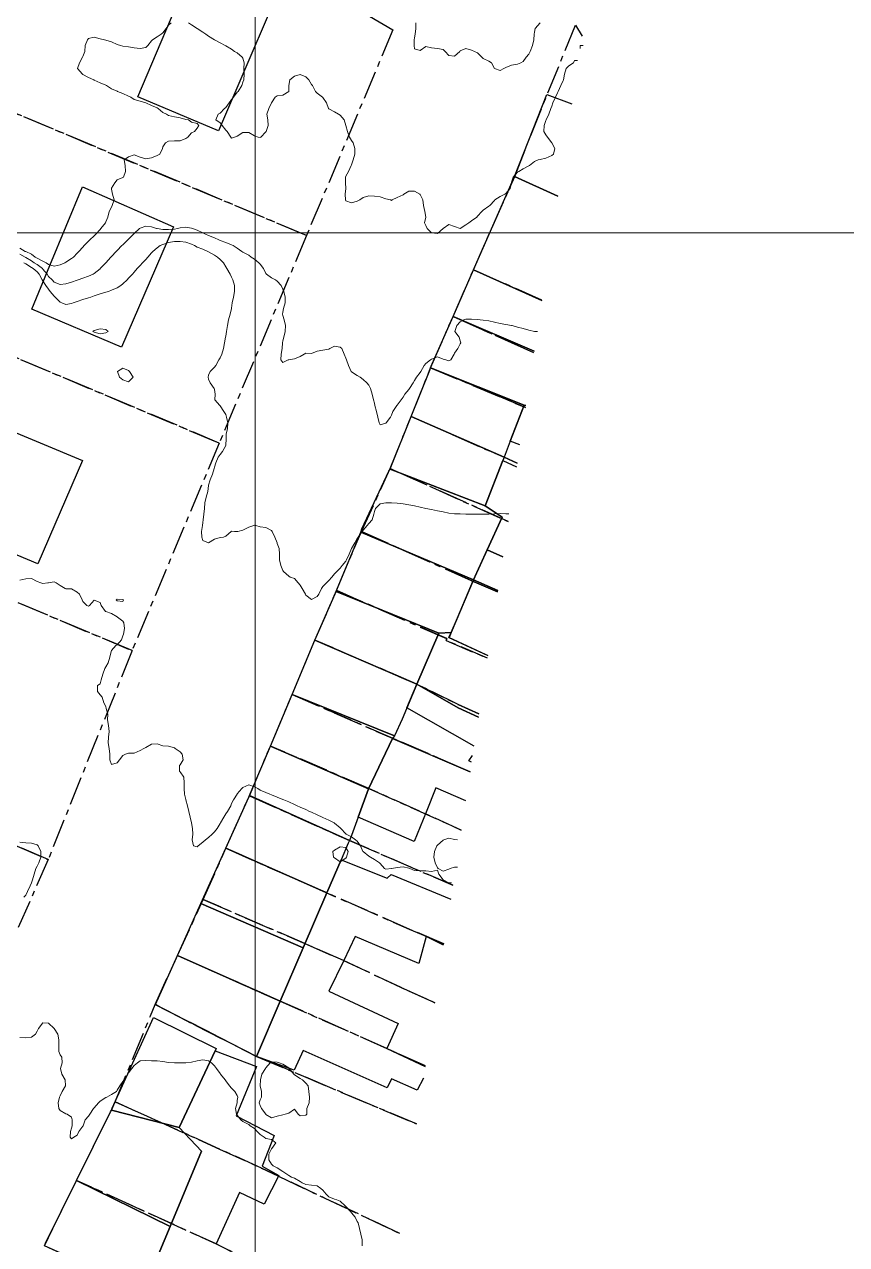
# Model space of a CAD drawing. Header units: centimetres. Extents: x 0 to 642158, y -847 to 649707.
# Drawn here: x 617446.6 to 617518.5, y 619998.8 to 620105.6 of the extents above; entities that cross this region are included whole.
import ezdxf

# ---------------------------------------------------------------- set-up
doc = ezdxf.new("R2010")
doc.units = ezdxf.units.CM
doc.header["$MEASUREMENT"] = 0
doc.linetypes.add('CENTERX2', pattern=[4, 2.5, -0.5, 0.5, -0.5])
doc.layers.add('MEV_grille', color=254, linetype='Continuous', lineweight=9)
doc.layers.add('WAL_topographie 0.5', color=253, linetype='Continuous', lineweight=20)
doc.layers.add('SPW_batiments', color=7, linetype='Continuous')
doc.layers.add('SPW_parcellaire cadastral', color=7, linetype='CENTERX2', lineweight=25, true_color=0xff0542)

# ---------------------------------------------------------------- blocks, each defined once
blk = doc.blocks.new('*U114')
at = {"layer": 'MEV_grille', "transparency": 33554687}
blk.add_lwpolyline([(-1338.46, 0), (1338.46, 0)], dxfattribs=at)
blk = doc.blocks.new('*U115')
at = {"layer": 'MEV_grille', "color": 0, "linetype": 'ByBlock', "lineweight": -2, "transparency": 16777216}
blk.add_blockref('*U114', (0, -2300), dxfattribs=at)
blk = doc.blocks.new('*U112')
at = {"layer": 'MEV_grille', "transparency": 33554687}
blk.add_lwpolyline([(0, 1825.48), (0, -1825.48)], dxfattribs=at)
blk = doc.blocks.new('*U113')
at = {"layer": 'MEV_grille', "color": 0, "linetype": 'ByBlock', "lineweight": -2, "transparency": 16777216}
blk.add_blockref('*U112', (2100, 0), dxfattribs=at)

msp = doc.modelspace()

# ---------------------------------------------------------------- linework, layer by layer
at = {"layer": 'SPW_batiments'}
for points in [[(617468.21, 620107.04), (617463.61, 620096.29), (617456.56, 620099.27), (617461.13, 620110.1), (617468.21, 620107.04)], [(617489.5, 620092.3), (617492.32, 620099.48), (617494.52, 620098.65)], [(617491.9, 620081.46), (617485.9, 620084.13), (617489.5, 620092.3), (617493.29, 620090.59)], [(617493.29, 620090.59), (617489.5, 620092.3)], [(617459.68, 620087.9), (617455.13, 620077.37), (617447.28, 620080.7), (617448.87, 620084.52), (617451.73, 620091.39), (617459.68, 620087.9)], [(617491.22, 620077.02), (617484.12, 620080.05), (617485.9, 620084.13), (617491.9, 620081.46)], [(617490.5, 620072.25), (617490.35, 620072.3), (617482.16, 620075.57), (617482.22, 620075.71), (617482.31, 620075.92), (617484.12, 620080.05), (617491.22, 620077.02)], [(617445.01, 620073.64), (617443.93, 620070.7), (617451.71, 620067.44), (617447.82, 620058.42), (617432.72, 620064.75), (617433.04, 620065.5), (617436.2, 620072.92), (617437.8, 620076.67), (617445.01, 620073.64)], [(617490.35, 620072.3), (617489.13, 620069.15), (617488.58, 620067.73), (617480.45, 620071.3), (617482.08, 620075.36), (617482.16, 620075.57), (617490.35, 620072.3)], [(617488.58, 620067.73), (617488.47, 620067.45), (617486.92, 620063.47), (617478.61, 620066.69), (617478.68, 620066.87), (617480.45, 620071.3), (617488.58, 620067.73)], [(617489.97, 620068.81), (617489.13, 620069.15), (617490.35, 620072.3), (617490.5, 620072.25)], [(617488.48, 620059.03), (617487.12, 620059.64), (617488.43, 620062.5), (617486.92, 620063.47), (617488.47, 620067.45), (617489.68, 620066.91)], [(617486.92, 620063.47), (617488.43, 620062.5), (617487.12, 620059.64), (617486.03, 620057.26), (617485.92, 620057), (617476.05, 620061.17), (617476.15, 620061.46), (617478.52, 620066.51), (617478.61, 620066.69), (617486.92, 620063.47)], [(617485.92, 620057), (617483.95, 620052.39), (617482.87, 620052.35), (617473.89, 620056), (617473.98, 620056.22), (617476.05, 620061.17), (617485.92, 620057)], [(617485.92, 620057), (617487.12, 620059.64), (617488.48, 620059.03)], [(617484.5, 620053.68), (617485.92, 620057), (617488.03, 620056.08)], [(617488.03, 620056.08), (617485.92, 620057)], [(617482.87, 620052.35), (617480.97, 620047.88), (617472.05, 620051.73), (617473.8, 620055.79), (617473.89, 620056), (617482.87, 620052.35)], [(617487.17, 620050.39), (617487.01, 620050.46), (617483.76, 620051.95), (617483.95, 620052.39), (617484.5, 620053.68)], [(617486.34, 620044.99), (617484.56, 620045.81), (617480.97, 620047.88), (617482.87, 620052.35)], [(617482.87, 620052.35), (617483.95, 620052.39), (617483.77, 620051.96), (617483.76, 620051.95), (617487.17, 620050.39)], [(617480.97, 620047.88), (617479.67, 620044.83), (617479.01, 620043.35), (617470.05, 620046.98), (617472.05, 620051.73), (617480.97, 620047.88)], [(617485.96, 620042.46), (617480.08, 620045.81), (617480.97, 620047.88), (617484.56, 620045.81), (617486.34, 620044.99)], [(617479.01, 620043.35), (617478.83, 620043.12), (617476.74, 620038.72), (617468.15, 620042.47), (617470.05, 620046.98), (617479.01, 620043.35)], [(617476.74, 620038.72), (617475.82, 620036.25), (617475.23, 620034.65), (617475.07, 620034.21), (617466.32, 620038.14), (617466.39, 620038.3), (617468.15, 620042.47), (617476.74, 620038.72)], [(617485.23, 620037.66), (617482.62, 620038.81), (617481.76, 620036.69), (617480.72, 620034.12), (617475.82, 620036.25), (617476.74, 620038.72), (617478.83, 620043.12), (617485.62, 620040.22)], [(617485.74, 620041.06), (617485.5, 620041.16), (617485.83, 620041.64)], [(617475.07, 620034.21), (617474.96, 620033.96), (617474.33, 620032.51), (617473.08, 620029.63), (617464.25, 620033.52), (617466.25, 620037.99), (617466.32, 620038.14), (617475.07, 620034.21)], [(617473.08, 620029.63), (617471.01, 620024.8), (617462.07, 620028.69), (617464.25, 620033.52), (617473.08, 620029.63)], [(617481.53, 620013.42), (617481, 620012.36), (617478.74, 620013.36), (617478.37, 620012.56), (617471.02, 620015.84), (617470.23, 620014.1), (617466.94, 620015.31), (617469.01, 620020.15), (617471.01, 620024.8), (617473.08, 620029.63), (617474.33, 620032.51), (617478.37, 620030.92)], [(617478.37, 620030.92), (617478.72, 620031.24), (617483.92, 620029.07)], [(617471.01, 620024.8), (617469.01, 620020.15), (617460.02, 620024.14), (617462.07, 620028.69), (617471.01, 620024.8)], [(617483.3, 620025.05), (617481.77, 620025.79), (617481.14, 620023.44), (617475.57, 620025.81), (617474.56, 620023.71), (617473.25, 620021.01), (617479.32, 620018.19), (617478.32, 620016.01), (617481.69, 620014.44)], [(617469.01, 620020.15), (617466.94, 620015.31), (617458.39, 620019.68), (617458.09, 620019.84), (617460.02, 620024.14), (617469.01, 620020.15)], [(617463.4, 620015.99), (617463.31, 620015.81), (617460.18, 620009.09), (617454.24, 620010.62), (617454.31, 620010.77), (617457.94, 620018.71), (617463.4, 620015.99)], [(617457.04, 619994.86), (617459.37, 620000.44), (617462.12, 620007.02), (617460.18, 620009.09), (617463.31, 620015.81), (617466.92, 620014.44)], [(617466.92, 620014.44), (617465.17, 620010.11), (617468.49, 620008.39), (617467.42, 620005.71), (617468.89, 620004.89), (617467.61, 620002.39), (617465.46, 620003.41), (617463.42, 619998.91), (617467.42, 619996.87)], [(617460.18, 620009.09), (617462.12, 620007.02), (617459.37, 620000.44), (617451.19, 620004.46), (617454.16, 620010.45), (617454.24, 620010.62), (617460.18, 620009.09)], [(617459.37, 620000.44), (617457.04, 619994.86), (617448.38, 619998.74), (617448.47, 619998.98), (617451.19, 620004.46), (617459.37, 620000.44)]]:
    msp.add_lwpolyline(points, dxfattribs=at)
at = {"layer": 'SPW_parcellaire cadastral'}
for points in [[(617428.12, 620105.29), (617438.2, 620129.31), (617463.07, 620114.51), (617478.86, 620105.12), (617471.31, 620087.14), (617428.12, 620105.29)], [(617491.9, 620081.48), (617485.9, 620084.13), (617489.53, 620092.29), (617490.92, 620095.9), (617494.83, 620105.55), (617495.42, 620104.57)], [(617428.12, 620105.29), (617471.31, 620087.14), (617463.68, 620068.98), (617420.49, 620087.13), (617428.12, 620105.29)], [(617456.05, 620050.82), (617412.86, 620068.96), (617420.49, 620087.13), (617463.68, 620068.98), (617456.05, 620050.82)], [(617491.2, 620076.88), (617484.12, 620080.05), (617485.9, 620084.13), (617491.9, 620081.48)], [(617490.47, 620072.09), (617482.16, 620075.57), (617484.12, 620080.05)], [(617484.12, 620080.05), (617491.2, 620076.88)], [(617480.45, 620071.3), (617482.16, 620075.57), (617490.47, 620072.09)], [(617488.95, 620062.11), (617478.63, 620066.74), (617480.45, 620071.3)], [(617480.45, 620071.3), (617488.58, 620067.73), (617489.73, 620067.23)], [(617489.73, 620067.23), (617488.58, 620067.73), (617480.45, 620071.3)], [(617456.05, 620050.82), (617448.71, 620032.53), (617405.46, 620051.36), (617410.85, 620064.28), (617412.86, 620068.96), (617456.05, 620050.82)], [(617488.02, 620055.97), (617485.77, 620056.93), (617476.12, 620061.25), (617478.63, 620066.74), (617488.95, 620062.11)], [(617487.13, 620050.15), (617483.51, 620051.71), (617483.58, 620051.87), (617473.93, 620056.08), (617476.12, 620061.25)], [(617476.12, 620061.25), (617485.77, 620056.93), (617488.02, 620055.97)], [(617486.39, 620045.29), (617484.56, 620046.1), (617480.97, 620047.88), (617472.05, 620051.73), (617473.93, 620056.08), (617483.58, 620051.87), (617483.51, 620051.71), (617487.13, 620050.15)], [(617398.27, 620035.26), (617405.46, 620051.36), (617448.71, 620032.53), (617440.73, 620014.35), (617398.27, 620035.26)], [(617470.05, 620046.98), (617472.05, 620051.73), (617480.97, 620047.88), (617484.56, 620046.1), (617486.39, 620045.29)], [(617484.84, 620035.12), (617476.75, 620038.76), (617468.15, 620042.47), (617470.05, 620046.98)], [(617485.62, 620040.22), (617478.88, 620043.13), (617470.05, 620046.98)], [(617470.05, 620046.98), (617478.88, 620043.13), (617485.62, 620040.22)], [(617484.1, 620030.28), (617475.07, 620034.21), (617466.32, 620038.12), (617468.15, 620042.47), (617476.75, 620038.76), (617484.84, 620035.12)], [(617483.32, 620025.17), (617480.28, 620026.45), (617464.25, 620033.52), (617466.32, 620038.12), (617475.07, 620034.21), (617484.1, 620030.28)], [(617482.54, 620020.01), (617479.52, 620021.36), (617474.55, 620023.71), (617471.17, 620025.18), (617462.28, 620029.04), (617464.25, 620033.52), (617480.28, 620026.45), (617483.32, 620025.17)], [(617481.7, 620014.5), (617478.32, 620016.01), (617469.01, 620020.15), (617460.03, 620024.13), (617462.28, 620029.04), (617471.17, 620025.18), (617474.55, 620023.71), (617479.52, 620021.36), (617482.54, 620020.01)], [(617480.92, 620009.4), (617466.94, 620015.31), (617458.06, 620019.85), (617460.03, 620024.13), (617469.01, 620020.15), (617478.32, 620016.01), (617481.7, 620014.5)], [(617479.46, 619999.82), (617468.85, 620004.82), (617467.36, 620005.54), (617463.71, 620007.2), (617454.57, 620011.34), (617457.66, 620018.85), (617458.06, 620019.85), (617466.94, 620015.31), (617480.92, 620009.4)], [(617478.21, 619991.62), (617476.92, 619992.21), (617467.42, 619996.87), (617463.42, 619998.91), (617451.19, 620004.46), (617454.24, 620010.62), (617454.57, 620011.34)], [(617454.57, 620011.34), (617463.71, 620007.2), (617467.36, 620005.54), (617468.85, 620004.82), (617479.46, 619999.82)], [(617472.82, 619986.92), (617461.06, 619993.05), (617448.38, 619998.73), (617451.19, 620004.46), (617463.42, 619998.91), (617467.42, 619996.87), (617476.92, 619992.21), (617472.82, 619986.92)]]:
    msp.add_lwpolyline(points, dxfattribs=at)
at = {"layer": 'WAL_topographie 0.5'}
for points in [[(617446.25, 620086.03), (617446.71, 620085.75), (617446.75, 620085.73), (617447.25, 620085.49), (617447.59, 620085.25), (617447.75, 620085.16), (617448.25, 620084.89), (617448.53, 620084.75), (617448.75, 620084.61), (617449.25, 620084.45), (617449.75, 620084.56), (617450.18, 620084.75), (617450.25, 620084.79), (617450.75, 620085.11), (617450.92, 620085.25), (617451.25, 620085.59), (617451.4, 620085.75), (617451.75, 620086.12), (617451.87, 620086.25), (617452.25, 620086.63), (617452.37, 620086.75), (617452.75, 620087.12), (617452.88, 620087.25), (617453.25, 620087.66), (617453.33, 620087.75), (617453.72, 620088.25), (617453.75, 620088.33), (617453.92, 620088.75), (617454.05, 620089.25), (617454.25, 620089.62), (617454.31, 620089.75), (617454.5, 620090.25), (617454.35, 620090.75), (617454.25, 620091.2), (617454.24, 620091.25), (617454.25, 620091.27), (617454.54, 620091.75), (617454.75, 620092.02), (617455.25, 620092.22), (617455.29, 620092.25), (617455.49, 620092.75), (617455.45, 620093.25), (617455.36, 620093.75), (617455.75, 620094.03), (617456.25, 620094.2), (617456.75, 620094), (617457.25, 620093.84), (617457.75, 620093.93), (617458.25, 620094.13), (617458.47, 620094.25), (617458.7, 620094.75), (617458.75, 620094.9), (617458.98, 620095.25), (617459.25, 620095.39), (617459.75, 620095.41), (617460.25, 620095.43), (617460.75, 620095.61), (617460.92, 620095.75), (617461.25, 620096.13), (617461.5, 620096.25), (617461.75, 620096.53), (617461.89, 620096.75), (617461.75, 620096.95), (617461.25, 620097.06), (617461, 620097.25), (617460.75, 620097.3), (617460.25, 620097.44), (617459.75, 620097.52), (617459.25, 620097.64), (617459.07, 620097.75), (617458.75, 620097.89), (617458.34, 620098.25), (617458.25, 620098.31), (617457.75, 620098.52), (617457.26, 620098.75), (617457.25, 620098.75), (617456.75, 620098.88), (617456.25, 620099.05), (617455.94, 620099.25), (617455.75, 620099.34), (617455.25, 620099.55), (617454.77, 620099.75), (617454.75, 620099.76), (617454.25, 620099.97), (617453.81, 620100.25), (617453.75, 620100.28), (617453.25, 620100.48), (617452.75, 620100.72), (617452.7, 620100.75), (617452.25, 620100.95), (617451.75, 620101.22), (617451.71, 620101.25), (617451.29, 620101.75), (617451.46, 620102.25), (617451.73, 620102.75), (617451.75, 620102.81), (617451.92, 620103.25), (617451.95, 620103.75), (617452.14, 620104.25), (617452.25, 620104.37), (617452.75, 620104.49), (617453.25, 620104.35), (617453.64, 620104.25), (617453.75, 620104.22), (617454.25, 620104.07), (617454.75, 620103.84), (617455.04, 620103.75), (617455.25, 620103.69), (617455.75, 620103.64), (617456.25, 620103.57), (617456.75, 620103.49), (617457.25, 620103.6), (617457.43, 620103.75), (617457.75, 620104.16), (617457.84, 620104.25), (617458.25, 620104.53), (617458.61, 620104.75), (617458.75, 620104.86), (617459.04, 620105.25), (617459.25, 620105.55), (617459.46, 620105.75)], [(617461, 620105.75), (617461.25, 620105.58), (617461.75, 620105.25), (617461.75, 620105.25), (617462.25, 620104.92), (617462.51, 620104.75), (617462.75, 620104.59), (617463.25, 620104.26), (617463.27, 620104.25), (617463.75, 620103.99), (617464.19, 620103.75), (617464.25, 620103.72), (617464.75, 620103.43), (617465.02, 620103.25), (617465.25, 620103.11), (617465.69, 620102.75), (617465.75, 620102.65), (617465.85, 620102.25), (617465.84, 620101.75), (617465.86, 620101.25), (617465.83, 620100.75), (617465.75, 620100.55), (617465.65, 620100.25), (617465.34, 620099.75), (617465.25, 620099.67), (617464.91, 620099.25), (617464.75, 620099.03), (617464.55, 620098.75), (617464.25, 620098.34), (617464.14, 620098.25), (617463.75, 620097.84), (617463.58, 620097.75), (617463.38, 620097.25), (617463.75, 620097), (617463.94, 620096.75), (617464.25, 620096.36), (617464.36, 620096.25), (617464.68, 620095.75), (617464.75, 620095.64), (617465, 620095.75), (617465.25, 620095.82), (617465.75, 620096.14), (617466.25, 620096.14), (617466.75, 620095.85), (617467.08, 620095.75), (617467.25, 620095.71), (617467.3, 620095.75), (617467.75, 620096.2), (617467.78, 620096.25), (617467.96, 620096.75), (617467.92, 620097.25), (617467.85, 620097.75), (617468, 620098.25), (617468.25, 620098.75), (617468.25, 620098.75), (617468.58, 620099.25), (617468.75, 620099.37), (617469.25, 620099.41), (617469.75, 620099.75), (617469.75, 620100.25), (617469.75, 620100.25), (617469.86, 620100.75), (617470.25, 620101.07), (617470.75, 620101.22), (617471.25, 620101.01), (617471.5, 620100.75), (617471.75, 620100.35), (617471.82, 620100.25), (617472.1, 620099.75), (617472.25, 620099.59), (617472.7, 620099.25), (617472.75, 620099.2), (617473.07, 620098.75), (617473.23, 620098.25), (617473.25, 620098.22), (617473.75, 620097.95), (617474.12, 620097.75), (617474.25, 620097.67), (617474.61, 620097.25), (617474.75, 620096.75), (617474.75, 620096.75), (617474.9, 620096.25), (617475.07, 620095.75), (617475.25, 620095.45), (617475.38, 620095.25), (617475.54, 620094.75), (617475.53, 620094.25), (617475.4, 620093.75), (617475.25, 620093.32), (617475.22, 620093.25), (617474.97, 620092.75), (617474.75, 620092.32), (617474.72, 620092.25), (617474.72, 620091.75), (617474.75, 620091.25), (617474.75, 620091.25), (617474.75, 620091.25), (617474.69, 620090.75), (617474.72, 620090.25), (617474.75, 620090.17), (617475.25, 620090), (617475.75, 620090.15), (617475.98, 620090.25), (617476.25, 620090.46), (617476.75, 620090.62), (617477.25, 620090.58), (617477.75, 620090.52), (617478.25, 620090.34), (617478.65, 620090.25), (617478.75, 620090.21), (617478.81, 620090.25), (617479.25, 620090.45), (617479.75, 620090.7), (617479.82, 620090.75), (617480.25, 620091.01), (617480.75, 620091.03), (617481.23, 620090.75), (617481.25, 620090.72), (617481.48, 620090.25), (617481.53, 620089.75), (617481.65, 620089.25), (617481.75, 620088.75), (617481.75, 620088.75), (617481.75, 620088.75), (617481.62, 620088.25), (617481.75, 620088), (617481.85, 620087.75), (617482.25, 620087.38), (617482.75, 620087.32), (617483.25, 620087.75), (617483.25, 620087.75), (617483.75, 620088.11), (617484.25, 620087.91), (617484.75, 620087.75), (617485.25, 620088.08), (617485.5, 620088.25), (617485.75, 620088.43), (617486.19, 620088.75), (617486.25, 620088.82), (617486.65, 620089.25), (617486.75, 620089.34), (617487.25, 620089.69), (617487.34, 620089.75), (617487.75, 620090.2), (617487.79, 620090.25), (617488.25, 620090.54), (617488.64, 620090.75), (617488.75, 620090.8), (617489.11, 620091.25), (617489.24, 620091.75), (617489.25, 620091.8), (617489.39, 620092.25), (617489.75, 620092.67), (617489.89, 620092.75), (617490.25, 620092.98), (617490.75, 620093.22), (617490.82, 620093.25), (617491.25, 620093.61), (617491.57, 620093.75), (617491.75, 620093.79), (617492.25, 620093.91), (617492.75, 620094.15), (617492.91, 620094.25), (617493.03, 620094.75), (617492.75, 620095.25), (617492.75, 620095.25), (617492.37, 620095.75), (617492.25, 620095.95), (617492.07, 620096.25), (617492.09, 620096.75), (617492.25, 620097.2), (617492.27, 620097.25), (617492.51, 620097.75), (617492.67, 620098.25), (617492.75, 620098.46), (617492.86, 620098.75), (617493.09, 620099.25), (617493.25, 620099.63), (617493.31, 620099.75), (617493.55, 620100.25), (617493.75, 620100.7), (617493.77, 620100.75), (617493.86, 620101.25), (617494.03, 620101.75), (617494.25, 620101.98), (617494.65, 620102.25), (617494.75, 620102.46), (617495, 620102.46)], [(617480.88, 620105.75), (617480.88, 620105.25), (617480.81, 620104.75), (617480.75, 620104.43), (617480.72, 620104.25), (617480.72, 620103.75), (617480.75, 620103.46), (617481.25, 620103.33), (617481.75, 620103.67), (617482.25, 620103.57), (617482.75, 620103.5), (617483.25, 620103.4), (617483.43, 620103.25), (617483.75, 620102.88), (617484.25, 620102.84), (617484.73, 620103.25), (617484.75, 620103.28), (617485.25, 620103.51), (617485.75, 620103.35), (617486, 620103.25), (617486.25, 620103.13), (617486.63, 620102.75), (617486.75, 620102.62), (617487.25, 620102.4), (617487.48, 620102.25), (617487.75, 620101.75), (617487.75, 620101.75), (617488.25, 620101.58), (617488.56, 620101.75), (617488.75, 620101.84), (617489.25, 620102.05), (617489.75, 620102.12), (617490.04, 620102.25), (617490.25, 620102.36), (617490.51, 620102.75), (617490.75, 620103), (617490.88, 620103.25), (617491.06, 620103.75), (617491.18, 620104.25), (617491.22, 620104.75), (617491.25, 620104.92), (617491.32, 620105.25), (617491.75, 620105.74)], [(617495.24, 620103.5), (617495.24, 620103.75), (617495.25, 620103.76), (617495.5, 620103.76)], [(617446.25, 620085.49), (617446.69, 620085.25), (617446.75, 620085.21), (617447.25, 620084.91), (617447.5, 620084.75), (617447.75, 620084.59), (617448.21, 620084.25), (617448.25, 620084.2), (617448.62, 620083.75), (617448.75, 620083.55), (617449.06, 620083.25), (617449.25, 620083.05), (617449.75, 620082.86), (617450.25, 620082.92), (617450.75, 620083.06), (617451.25, 620083.22), (617451.33, 620083.25), (617451.75, 620083.39), (617452.25, 620083.57), (617452.66, 620083.75), (617452.75, 620083.81), (617453.25, 620084.23), (617453.27, 620084.25), (617453.75, 620084.75), (617453.75, 620084.75), (617454.19, 620085.25), (617454.25, 620085.31), (617454.67, 620085.75), (617454.75, 620085.83), (617455.17, 620086.25), (617455.25, 620086.33), (617455.68, 620086.75), (617455.75, 620086.82), (617456.18, 620087.25), (617456.25, 620087.32), (617456.7, 620087.75), (617456.75, 620087.79), (617457.25, 620087.96), (617457.75, 620087.89), (617458.2, 620087.75), (617458.25, 620087.74), (617458.75, 620087.66), (617459.25, 620087.65), (617459.75, 620087.7), (617460.03, 620087.75), (617460.25, 620087.8), (617460.75, 620087.86), (617461.25, 620087.79), (617461.34, 620087.75), (617461.75, 620087.59), (617462.25, 620087.36), (617462.48, 620087.25), (617462.75, 620087.13), (617463.25, 620086.92), (617463.64, 620086.75), (617463.75, 620086.7), (617464.25, 620086.52), (617464.75, 620086.32), (617464.89, 620086.25), (617465.25, 620086.04), (617465.66, 620085.75), (617465.75, 620085.67), (617466.25, 620085.41), (617466.48, 620085.25), (617466.75, 620085.06), (617467.15, 620084.75), (617467.25, 620084.63), (617467.54, 620084.25), (617467.75, 620083.8), (617467.81, 620083.75), (617468.25, 620083.44), (617468.61, 620083.25), (617468.75, 620083.14), (617469.1, 620082.75), (617469.25, 620082.45), (617469.32, 620082.25), (617469.44, 620081.75), (617469.44, 620081.25), (617469.3, 620080.75), (617469.25, 620080.44), (617469.21, 620080.25), (617469.25, 620080.15), (617469.35, 620079.75), (617469.48, 620079.25), (617469.45, 620078.75), (617469.32, 620078.25), (617469.25, 620077.93), (617469.21, 620077.75), (617469.17, 620077.25), (617469.09, 620076.75), (617469.07, 620076.25), (617469.25, 620076.03), (617469.69, 620076.25), (617469.75, 620076.27), (617470.25, 620076.35), (617470.75, 620076.54), (617471.1, 620076.75), (617471.25, 620076.84), (617471.75, 620076.82), (617472.25, 620077.01), (617472.75, 620077.09), (617473.25, 620077.2), (617473.34, 620077.25), (617473.75, 620077.45), (617474.25, 620077.38), (617474.41, 620077.25), (617474.59, 620076.75), (617474.75, 620076.41), (617474.82, 620076.25), (617474.98, 620075.75), (617475.2, 620075.25), (617475.25, 620075.2), (617475.75, 620074.9), (617476, 620074.75), (617476.25, 620074.55), (617476.59, 620074.25), (617476.75, 620074.03), (617476.91, 620073.75), (617477.04, 620073.25), (617477.17, 620072.75), (617477.25, 620072.46), (617477.29, 620072.25), (617477.44, 620071.75), (617477.56, 620071.25), (617477.66, 620070.75), (617477.75, 620070.57), (617478.25, 620070.73), (617478.27, 620070.75), (617478.65, 620071.25), (617478.75, 620071.43), (617478.87, 620071.75), (617479.21, 620072.25), (617479.25, 620072.29), (617479.59, 620072.75), (617479.75, 620073), (617479.9, 620073.25), (617480.25, 620073.66), (617480.32, 620073.75), (617480.65, 620074.25), (617480.75, 620074.46), (617480.92, 620074.75), (617481.25, 620075.15), (617481.31, 620075.25), (617481.59, 620075.75), (617481.75, 620075.94), (617482.16, 620076.25), (617482.25, 620076.33), (617482.75, 620076.53), (617483.25, 620076.33), (617483.5, 620076.25), (617483.75, 620076.16), (617483.92, 620076.25), (617484.22, 620076.75), (617484.25, 620076.83), (617484.53, 620077.25), (617484.75, 620077.65), (617484.81, 620077.75), (617484.75, 620077.92), (617484.65, 620078.25), (617484.29, 620078.75), (617484.46, 620079.25), (617484.75, 620079.58), (617485.08, 620079.75), (617485.25, 620079.81), (617485.75, 620079.81), (617486.25, 620079.78), (617486.5, 620079.75), (617486.75, 620079.72), (617487.25, 620079.66), (617487.75, 620079.56), (617488.25, 620079.44), (617488.75, 620079.35), (617489.25, 620079.26), (617489.28, 620079.25), (617489.75, 620079.11), (617490.25, 620078.99), (617490.75, 620078.86), (617491.25, 620078.75), (617491.5, 620078.75)], [(617446.6, 620084.75), (617446.75, 620084.65), (617447.25, 620084.35), (617447.41, 620084.25), (617447.75, 620083.97), (617447.93, 620083.75), (617448.19, 620083.25), (617448.25, 620083.16), (617448.51, 620082.75), (617448.75, 620082.43), (617448.9, 620082.25), (617449.25, 620081.82), (617449.33, 620081.75), (617449.75, 620081.31), (617449.91, 620081.25), (617450.25, 620081.11), (617450.75, 620081.2), (617450.89, 620081.25), (617451.25, 620081.37), (617451.75, 620081.53), (617452.25, 620081.69), (617452.44, 620081.75), (617452.75, 620081.85), (617453.25, 620082.02), (617453.75, 620082.18), (617453.98, 620082.25), (617454.25, 620082.35), (617454.75, 620082.56), (617455.07, 620082.75), (617455.25, 620082.91), (617455.61, 620083.25), (617455.75, 620083.4), (617456.08, 620083.75), (617456.25, 620083.94), (617456.51, 620084.25), (617456.75, 620084.51), (617456.97, 620084.75), (617457.25, 620085.04), (617457.44, 620085.25), (617457.75, 620085.61), (617457.88, 620085.75), (617458.25, 620086.06), (617458.5, 620086.25), (617458.75, 620086.36), (617459.25, 620086.53), (617459.75, 620086.6), (617460.25, 620086.62), (617460.75, 620086.56), (617461.25, 620086.37), (617461.51, 620086.25), (617461.75, 620086.13), (617462.25, 620085.93), (617462.67, 620085.75), (617462.75, 620085.71), (617463.25, 620085.41), (617463.53, 620085.25), (617463.75, 620085.05), (617464.05, 620084.75), (617464.25, 620084.4), (617464.34, 620084.25), (617464.62, 620083.75), (617464.75, 620083.5), (617464.87, 620083.25), (617465.01, 620082.75), (617465.01, 620082.25), (617464.91, 620081.75), (617464.82, 620081.25), (617464.75, 620080.78), (617464.74, 620080.75), (617464.62, 620080.25), (617464.5, 620079.75), (617464.39, 620079.25), (617464.31, 620078.75), (617464.25, 620078.33), (617464.23, 620078.25), (617464.13, 620077.75), (617464.06, 620077.25), (617463.91, 620076.75), (617463.75, 620076.42), (617463.65, 620076.25), (617463.37, 620075.75), (617463.25, 620075.61), (617462.89, 620075.25), (617462.75, 620074.93), (617462.71, 620074.75), (617462.75, 620074.56), (617462.87, 620074.25), (617463.24, 620073.75), (617463.25, 620073.67), (617463.33, 620073.25), (617463.3, 620072.75), (617463.73, 620072.25), (617463.75, 620072.23), (617464.07, 620071.75), (617464.25, 620071.47), (617464.32, 620071.25), (617464.43, 620070.75), (617464.39, 620070.25), (617464.28, 620069.75), (617464.28, 620069.25), (617464.25, 620068.88), (617464.24, 620068.75), (617463.96, 620068.25), (617463.75, 620067.97), (617463.59, 620067.75), (617463.37, 620067.25), (617463.25, 620066.87), (617463.22, 620066.75), (617463.09, 620066.25), (617462.88, 620065.75), (617462.75, 620065.29), (617462.74, 620065.25), (617462.67, 620064.75), (617462.53, 620064.25), (617462.43, 620063.75), (617462.39, 620063.25), (617462.33, 620062.75), (617462.28, 620062.25), (617462.25, 620062.02), (617462.21, 620061.75), (617462.13, 620061.25), (617462.14, 620060.75), (617462.25, 620060.45), (617462.75, 620060.25), (617463.25, 620060.56), (617463.75, 620060.7), (617464.04, 620060.75), (617464.25, 620060.84), (617464.72, 620061.25), (617464.75, 620061.27), (617465, 620061.25), (617465.25, 620061.23), (617465.31, 620061.25), (617465.75, 620061.36), (617466.25, 620061.61), (617466.69, 620061.75), (617466.75, 620061.78), (617466.88, 620061.75), (617467.25, 620061.66), (617467.75, 620061.59), (617468.25, 620061.32), (617468.31, 620061.25), (617468.54, 620060.75), (617468.73, 620060.25), (617468.75, 620060.2), (617468.92, 620059.75), (617468.95, 620059.25), (617468.94, 620058.75), (617469.05, 620058.25), (617469.25, 620057.82), (617469.31, 620057.75), (617469.75, 620057.34), (617469.88, 620057.25), (617470.25, 620057.12), (617470.57, 620056.75), (617470.75, 620056.53), (617470.93, 620056.25), (617471.21, 620055.75), (617471.25, 620055.68), (617471.75, 620055.29), (617472.25, 620055.56), (617472.39, 620055.75), (617472.62, 620056.25), (617472.75, 620056.43), (617473.05, 620056.75), (617473.25, 620056.96), (617473.51, 620057.25), (617473.75, 620057.54), (617473.95, 620057.75), (617474.25, 620058.03), (617474.43, 620058.25), (617474.75, 620058.64), (617474.81, 620058.75), (617475.05, 620059.25), (617475.25, 620059.75), (617475.25, 620059.75), (617475.52, 620060.25), (617475.75, 620060.63), (617475.84, 620060.75), (617476.18, 620061.25), (617476.25, 620061.35), (617476.62, 620061.75), (617476.75, 620061.95), (617477.06, 620062.25), (617477.21, 620062.75), (617477.25, 620063), (617477.35, 620063.25), (617477.75, 620063.66), (617478.25, 620063.75), (617478.25, 620063.75), (617478.75, 620063.75), (617478.75, 620063.75), (617479.25, 620063.73), (617479.75, 620063.67), (617480.25, 620063.57), (617480.75, 620063.49), (617481.25, 620063.38), (617481.75, 620063.25), (617481.75, 620063.25), (617482.25, 620063.15), (617482.75, 620063.06), (617483.25, 620062.95), (617483.75, 620062.84), (617484.25, 620062.79), (617484.75, 620062.77), (617485.25, 620062.75), (617485.75, 620062.75), (617486.25, 620062.75), (617486.75, 620062.75), (617487.25, 620062.75), (617487.75, 620062.77), (617488.25, 620062.82), (617488.75, 620062.79), (617489, 620062.79)], [(617453.97, 620078.75), (617453.75, 620078.62), (617453.25, 620078.53), (617452.75, 620078.69), (617452.62, 620078.75), (617452.75, 620078.83), (617453.25, 620078.97), (617453.75, 620078.92), (617453.97, 620078.75)], [(617456.15, 620074.75), (617455.75, 620074.34), (617455.25, 620074.5), (617454.96, 620074.75), (617454.77, 620075.25), (617455.25, 620075.53), (617455.75, 620075.32), (617455.84, 620075.25), (617456.15, 620074.75)], [(617446.25, 620056.99), (617446.75, 620057.11), (617447.25, 620057.13), (617447.75, 620056.87), (617448.07, 620056.75), (617448.25, 620056.69), (617448.68, 620056.75), (617448.75, 620056.76), (617449.25, 620056.83), (617449.42, 620056.75), (617449.75, 620056.51), (617450.21, 620056.25), (617450.25, 620056.23), (617450.75, 620056.22), (617451.25, 620055.94), (617451.46, 620055.75), (617451.69, 620055.25), (617451.75, 620055.1), (617452.1, 620054.75), (617452.25, 620054.71), (617452.33, 620054.75), (617452.75, 620055.22), (617453.25, 620055.02), (617453.34, 620054.75), (617453.72, 620054.25), (617453.75, 620054.23), (617454.25, 620054.05), (617454.75, 620053.76), (617454.77, 620053.75), (617455.25, 620053.38), (617455.34, 620053.25), (617455.39, 620052.75), (617455.3, 620052.25), (617455.25, 620052.1), (617455.12, 620051.75), (617454.75, 620051.32), (617454.64, 620051.25), (617454.25, 620050.84), (617454.21, 620050.75), (617454.11, 620050.25), (617453.96, 620049.75), (617453.75, 620049.39), (617453.67, 620049.25), (617453.49, 620048.75), (617453.36, 620048.25), (617453.25, 620047.91), (617453.04, 620047.75), (617453.03, 620047.25), (617453.25, 620046.96), (617453.45, 620046.75), (617453.59, 620046.25), (617453.75, 620045.92), (617453.79, 620045.75), (617453.92, 620045.25), (617453.91, 620044.75), (617454, 620044.25), (617454.06, 620043.75), (617454, 620043.25), (617453.97, 620042.75), (617454.06, 620042.25), (617454.12, 620041.75), (617454.11, 620041.25), (617454.25, 620040.84), (617454.75, 620041), (617454.94, 620041.25), (617455.25, 620041.65), (617455.48, 620041.75), (617455.75, 620041.83), (617456.25, 620041.85), (617456.75, 620042.07), (617457.09, 620042.25), (617457.25, 620042.34), (617457.75, 620042.62), (617458.25, 620042.65), (617458.75, 620042.49), (617459.25, 620042.47), (617459.75, 620042.32), (617459.82, 620042.25), (617460.25, 620041.95), (617460.42, 620041.75), (617460.52, 620041.25), (617460.25, 620040.83), (617460.2, 620040.75), (617460.21, 620040.25), (617460.25, 620040.2), (617460.57, 620039.75), (617460.6, 620039.25), (617460.61, 620038.75), (617460.65, 620038.25), (617460.75, 620037.8), (617460.76, 620037.75), (617460.89, 620037.25), (617461.01, 620036.75), (617461.12, 620036.25), (617461.25, 620035.75), (617461.25, 620035.75), (617461.33, 620035.25), (617461.36, 620034.75), (617461.3, 620034.25), (617461.42, 620033.75), (617461.75, 620033.64), (617461.83, 620033.75), (617462.25, 620034.06), (617462.48, 620034.25), (617462.75, 620034.46), (617463.07, 620034.75), (617463.25, 620034.95), (617463.48, 620035.25), (617463.75, 620035.7), (617463.78, 620035.75), (617464.07, 620036.25), (617464.25, 620036.53), (617464.39, 620036.75), (617464.68, 620037.25), (617464.75, 620037.43), (617464.92, 620037.75), (617465.23, 620038.25), (617465.25, 620038.28), (617465.65, 620038.75), (617465.75, 620038.85), (617466.25, 620039.06), (617466.75, 620038.91), (617467.04, 620038.75), (617467.25, 620038.62), (617467.75, 620038.41), (617468.09, 620038.25), (617468.25, 620038.19), (617468.75, 620038), (617469.25, 620037.79), (617469.32, 620037.75), (617469.75, 620037.58), (617470.25, 620037.36), (617470.48, 620037.25), (617470.75, 620037.12), (617471.25, 620036.91), (617471.58, 620036.75), (617471.75, 620036.67), (617472.25, 620036.45), (617472.69, 620036.25), (617472.75, 620036.21), (617473.25, 620035.97), (617473.72, 620035.75), (617473.75, 620035.72), (617474.25, 620035.3), (617474.32, 620035.25), (617474.75, 620034.79), (617474.79, 620034.75), (617475.25, 620034.51), (617475.58, 620034.25), (617475.75, 620034.13), (617476.02, 620033.75), (617476.23, 620033.25), (617476.25, 620033.23), (617476.75, 620032.84), (617476.9, 620032.75), (617477.25, 620032.54), (617477.69, 620032.25), (617477.75, 620032.18), (617478.13, 620031.75), (617478.25, 620031.69), (617478.75, 620031.74), (617478.78, 620031.75), (617479.25, 620031.85), (617479.75, 620031.89), (617480.25, 620031.78), (617480.34, 620031.75), (617480.75, 620031.59), (617481.25, 620031.54), (617481.75, 620031.54), (617482.25, 620031.5), (617482.75, 620031.6), (617482.89, 620031.25), (617483.25, 620030.75), (617483.25, 620030.75), (617483.75, 620030.51), (617484, 620030.51)], [(617455.31, 620055.25), (617455.25, 620055.12), (617454.75, 620055.18), (617454.65, 620055.25), (617454.75, 620055.31), (617455.25, 620055.3), (617455.31, 620055.25)], [(617446.25, 620034.05), (617446.75, 620034), (617447.25, 620033.96), (617447.75, 620033.82), (617447.84, 620033.75), (617448.08, 620033.25), (617448.07, 620032.75), (617447.89, 620032.25), (617447.75, 620031.95), (617447.64, 620031.75), (617447.48, 620031.25), (617447.34, 620030.75), (617447.25, 620030.49), (617447.15, 620030.25), (617446.91, 620029.75), (617446.75, 620029.43), (617446.59, 620029.25)], [(617484.5, 620031.88), (617484.25, 620031.88), (617483.86, 620031.75), (617483.75, 620031.7), (617483.25, 620031.51), (617482.83, 620031.75), (617482.75, 620031.8), (617482.55, 620032.25), (617482.43, 620032.75), (617482.5, 620033.25), (617482.72, 620033.75), (617482.75, 620033.8), (617483.25, 620034.22), (617483.31, 620034.25), (617483.75, 620034.4), (617484.25, 620034.29), (617484.5, 620034.27)], [(617474.75, 620032.65), (617474.81, 620032.75), (617474.94, 620033.25), (617474.75, 620033.6), (617474.25, 620033.64), (617473.75, 620033.35), (617473.6, 620033.25), (617473.66, 620032.75), (617473.75, 620032.68), (617474.25, 620032.33), (617474.75, 620032.65)], [(617446.25, 620016.97), (617446.75, 620016.95), (617447.25, 620016.99), (617447.6, 620017.25), (617447.75, 620017.52), (617447.88, 620017.75), (617448.25, 620018.25), (617448.25, 620018.25), (617448.25, 620018.25), (617448.75, 620018.21), (617449.25, 620017.75), (617449.25, 620017.75), (617449.56, 620017.25), (617449.65, 620016.75), (617449.64, 620016.25), (617449.64, 620015.75), (617449.75, 620015.44), (617449.92, 620015.25), (617449.94, 620014.75), (617449.79, 620014.25), (617449.91, 620013.75), (617450.21, 620013.25), (617450.23, 620012.75), (617449.94, 620012.25), (617449.75, 620011.87), (617449.72, 620011.75), (617449.59, 620011.25), (617449.66, 620010.75), (617449.75, 620010.58), (617450.25, 620010.28), (617450.39, 620010.25), (617450.75, 620010), (617450.81, 620009.75), (617450.82, 620009.25), (617450.75, 620009.02), (617450.67, 620008.75), (617450.64, 620008.25), (617450.75, 620008.09), (617450.97, 620008.25), (617451.25, 620008.42), (617451.41, 620008.75), (617451.75, 620009.2), (617451.77, 620009.25), (617451.96, 620009.75), (617452.25, 620010.09), (617452.36, 620010.25), (617452.69, 620010.75), (617452.75, 620010.82), (617453.11, 620011.25), (617453.25, 620011.39), (617453.75, 620011.71), (617453.84, 620011.75), (617454.25, 620011.99), (617454.68, 620012.25), (617454.75, 620012.37), (617454.98, 620012.75), (617455.25, 620013.11), (617455.35, 620013.25), (617455.67, 620013.75), (617455.75, 620013.88), (617456.04, 620014.25), (617456.25, 620014.53), (617456.52, 620014.75), (617456.75, 620014.92), (617457.25, 620014.96), (617457.75, 620014.92), (617458.25, 620014.92), (617458.75, 620014.88), (617459.25, 620014.79), (617459.75, 620014.75), (617460.25, 620014.75), (617460.75, 620014.76), (617461.25, 620014.82), (617461.75, 620014.93), (617462.25, 620015.01), (617462.75, 620014.92), (617462.99, 620014.75), (617463.25, 620014.49), (617463.44, 620014.25), (617463.75, 620013.82), (617463.8, 620013.75), (617464.2, 620013.25), (617464.25, 620013.18), (617464.57, 620012.75), (617464.75, 620012.52), (617465.05, 620012.25), (617465.25, 620011.88), (617465.29, 620011.75), (617465.25, 620011.45), (617465.23, 620011.25), (617465.09, 620010.75), (617465.18, 620010.25), (617465.25, 620010.16), (617465.57, 620009.75), (617465.75, 620009.61), (617466.25, 620009.35), (617466.39, 620009.25), (617466.75, 620008.99), (617466.99, 620008.75), (617467.25, 620008.48), (617467.6, 620008.25), (617467.75, 620008.14), (617468.25, 620008.05), (617468.63, 620007.75), (617468.27, 620007.25), (617468.25, 620007.23), (617468, 620006.75), (617468.02, 620006.25), (617468.25, 620005.89), (617468.4, 620005.75), (617468.75, 620005.55), (617469.24, 620005.25), (617469.25, 620005.24), (617469.75, 620004.9), (617470, 620004.75), (617470.25, 620004.67), (617470.75, 620004.38), (617470.93, 620004.25), (617471.25, 620004.1), (617471.75, 620004.04), (617472.25, 620003.98), (617472.56, 620003.75), (617472.75, 620003.6), (617473.02, 620003.25), (617473.25, 620003.02), (617473.75, 620002.82), (617473.95, 620002.75), (617474.25, 620002.65), (617474.69, 620002.25), (617474.75, 620002.18), (617475.15, 620001.75), (617475.25, 620001.62), (617475.57, 620001.25), (617475.75, 620000.88), (617475.83, 620000.75), (617475.94, 620000.25), (617476.07, 619999.75), (617476.17, 619999.25), (617476.18, 619998.75)], [(617471.34, 620010.25), (617471.25, 620010.16), (617470.75, 620010.1), (617470.58, 620010.25), (617470.25, 620010.69), (617469.75, 620010.35), (617469.45, 620010.25), (617469.25, 620010.21), (617468.75, 620010.09), (617468.25, 620009.95), (617467.75, 620010.24), (617467.74, 620010.25), (617467.38, 620010.75), (617467.25, 620011.02), (617467.18, 620011.25), (617467.25, 620011.52), (617467.38, 620011.75), (617467.38, 620012.25), (617467.26, 620012.75), (617467.27, 620013.25), (617467.4, 620013.75), (617467.71, 620014.25), (617467.75, 620014.31), (617468.12, 620014.75), (617468.25, 620014.83), (617468.75, 620014.8), (617468.92, 620014.75), (617469.25, 620014.63), (617469.75, 620014.32), (617469.8, 620014.25), (617470.21, 620013.75), (617470.25, 620013.7), (617470.75, 620013.37), (617470.97, 620013.25), (617471.25, 620012.98), (617471.44, 620012.75), (617471.51, 620012.25), (617471.58, 620011.75), (617471.54, 620011.25), (617471.35, 620010.75), (617471.34, 620010.25)]]:
    msp.add_lwpolyline(points, dxfattribs=at)

# ---------------------------------------------------------------- block references
at = {"layer": 'MEV_grille', "transparency": 33554687}
for name, p in [('*U113', (615366.81, 620593.64)), ('*U115', (616669.48, 622387.38))]:
    msp.add_blockref(name, p, dxfattribs=at)

doc.saveas('drawing.dxf')
